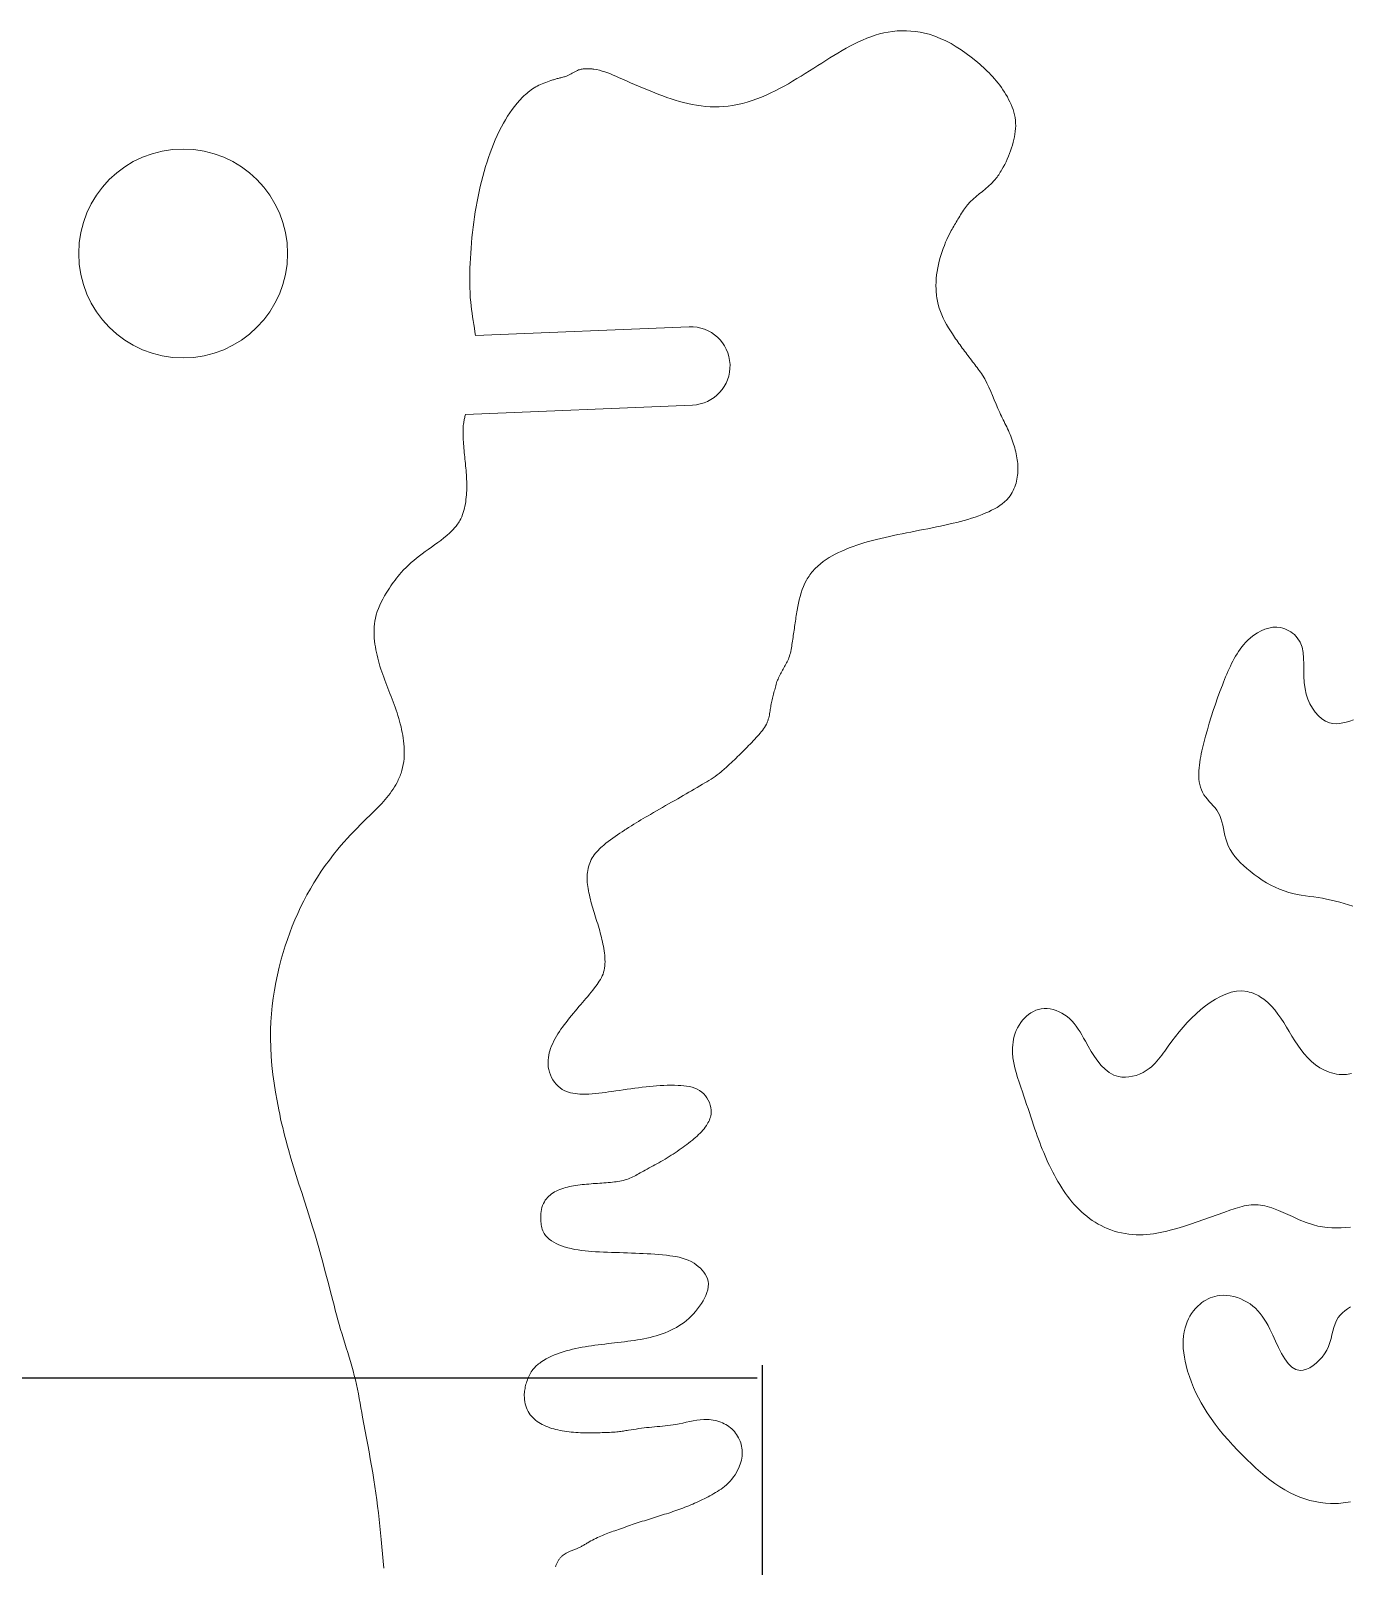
# Model space of a CAD drawing. Header units: millimetres. Extents: x -0.1 to 63, y 0 to 35.
# Drawn here: x 26.5 to 32.81, y 23.04 to 30.39 of the extents above; entities that cross this region are included whole.
import ezdxf

# ---------------------------------------------------------------- set-up
doc = ezdxf.new("R2010")
doc.units = ezdxf.units.MM
doc.header["$MEASUREMENT"] = 0
doc.layers.get('0').update_dxf_attribs({"linetype": 'CONTINUOUS'})
for name, color, linetype, lineweight in [('layout3', 7, 'CONTINUOUS', 0), ('layout4', 7, 'CONTINUOUS', 0), ('screw', 7, 'CONTINUOUS', 0)]:
    doc.layers.add(name, color=color, linetype=linetype, lineweight=lineweight)

msp = doc.modelspace()

# ---------------------------------------------------------------- linework, layer by layer
at = {"color": 3, "linetype": 'CONTINUOUS'}
for p, q in [((30, 24), (30, 0)), ((29.9759, 23.9377), (-0.0241, 23.9377))]:
    msp.add_line(p, q, dxfattribs=at)
at = {"layer": 'layout3', "color": 5, "linetype": 'CONTINUOUS'}
for points in [[(32.8263, 26.1976), (32.8057, 26.2038), (32.785, 26.2099), (32.7643, 26.2158), (32.7435, 26.2213), (32.7226, 26.2264), (32.7016, 26.2309), (32.6814, 26.2346), (32.6611, 26.2378), (32.6408, 26.2408), (32.6204, 26.2436), (32.6001, 26.2466), (32.5799, 26.2498), (32.5598, 26.2534), (32.5399, 26.2577), (32.5203, 26.2628), (32.4981, 26.2698), (32.4763, 26.278), (32.4549, 26.2874), (32.4339, 26.2978), (32.4133, 26.3093), (32.3931, 26.3217), (32.3733, 26.335), (32.3539, 26.3492), (32.3349, 26.364), (32.3192, 26.3772), (32.3039, 26.3908), (32.2892, 26.405), (32.2753, 26.4199), (32.2623, 26.4353), (32.2505, 26.4514), (32.2399, 26.4682), (32.2308, 26.4858), (32.2233, 26.5041), (32.2184, 26.5197), (32.2143, 26.5357), (32.2108, 26.5519), (32.2075, 26.5682), (32.2041, 26.5844), (32.2003, 26.6004), (32.1956, 26.616), (32.1899, 26.631), (32.1827, 26.6453), (32.1755, 26.6566), (32.1673, 26.6674), (32.1584, 26.678), (32.1492, 26.6883), (32.1398, 26.6986), (32.1307, 26.709), (32.122, 26.7196), (32.1141, 26.7306), (32.1072, 26.7422), (32.1018, 26.7538), (32.0975, 26.766), (32.0942, 26.7786), (32.0919, 26.7916), (32.0904, 26.8048), (32.0896, 26.8183), (32.0895, 26.8318), (32.09, 26.8453), (32.091, 26.8587), (32.0924, 26.8726), (32.0942, 26.8863), (32.0963, 26.8999), (32.0987, 26.9133), (32.1014, 26.9267), (32.1043, 26.9399), (32.1073, 26.9531), (32.1106, 26.9662), (32.1139, 26.9794), (32.1221, 27.0104), (32.1307, 27.0413), (32.1397, 27.0722), (32.1491, 27.103), (32.159, 27.1338), (32.1692, 27.1644), (32.1799, 27.195), (32.191, 27.2253), (32.2025, 27.2556), (32.2076, 27.2686), (32.2128, 27.2816), (32.2181, 27.2945), (32.2235, 27.3073), (32.2291, 27.3201), (32.2348, 27.3328), (32.2407, 27.3454), (32.2468, 27.3579), (32.2531, 27.3703), (32.2594, 27.3821), (32.266, 27.3938), (32.2728, 27.4053), (32.2801, 27.4167), (32.2877, 27.4278), (32.2958, 27.4386), (32.3044, 27.4492), (32.3135, 27.4594), (32.3233, 27.4694), (32.338, 27.4825), (32.3537, 27.4948), (32.3705, 27.5057), (32.388, 27.5152), (32.4061, 27.5228), (32.4247, 27.5284), (32.4435, 27.5317), (32.4625, 27.5324), (32.4813, 27.5302), (32.4916, 27.5277), (32.5017, 27.5243), (32.5116, 27.5201), (32.5211, 27.5152), (32.5303, 27.5096), (32.5389, 27.5034), (32.547, 27.4967), (32.5544, 27.4895), (32.561, 27.4819), (32.5749, 27.4602), (32.5839, 27.4365), (32.5891, 27.411), (32.5915, 27.3841), (32.5922, 27.356), (32.5921, 27.327), (32.5925, 27.2972), (32.5942, 27.2671), (32.5983, 27.2368), (32.604, 27.2125), (32.6118, 27.1886), (32.6217, 27.1658), (32.6334, 27.1444), (32.6469, 27.1248), (32.6619, 27.1076), (32.6785, 27.0932), (32.6965, 27.0819), (32.7157, 27.0744), (32.7308, 27.0714), (32.7465, 27.0704), (32.7626, 27.0713), (32.779, 27.0738), (32.7957, 27.0777), (32.8125, 27.0828), (32.8295, 27.0888)], [(32.8158, 24.6607), (32.7936, 24.6583), (32.7713, 24.6569), (32.7489, 24.6564), (32.7265, 24.657), (32.7042, 24.6587), (32.682, 24.6616), (32.6599, 24.6658), (32.638, 24.6712), (32.6041, 24.6824), (32.5706, 24.6959), (32.5375, 24.7108), (32.5046, 24.7259), (32.4718, 24.7401), (32.439, 24.7525), (32.4062, 24.7618), (32.3731, 24.7672), (32.3398, 24.7675), (32.3291, 24.7663), (32.3183, 24.7646), (32.3075, 24.7624), (32.2966, 24.7598), (32.2858, 24.7568), (32.275, 24.7535), (32.2642, 24.75), (32.2534, 24.7463), (32.2427, 24.7426), (32.21, 24.731), (32.1776, 24.7193), (32.1455, 24.7077), (32.1134, 24.6963), (32.0814, 24.6851), (32.0493, 24.6744), (32.017, 24.6642), (31.9846, 24.6546), (31.9518, 24.6457), (31.936, 24.6418), (31.9201, 24.6381), (31.9042, 24.6348), (31.8882, 24.6317), (31.8721, 24.6291), (31.856, 24.627), (31.8398, 24.6253), (31.8235, 24.6242), (31.8072, 24.6237), (31.7895, 24.6239), (31.7718, 24.6249), (31.7541, 24.6267), (31.7365, 24.6292), (31.7191, 24.6326), (31.7018, 24.6367), (31.6847, 24.6415), (31.6678, 24.6472), (31.6513, 24.6536), (31.6363, 24.6603), (31.6217, 24.6675), (31.6073, 24.6754), (31.5933, 24.6838), (31.5796, 24.6928), (31.5662, 24.7023), (31.5532, 24.7123), (31.5406, 24.7228), (31.5284, 24.7337), (31.5163, 24.7452), (31.5046, 24.7571), (31.4934, 24.7694), (31.4825, 24.7821), (31.4719, 24.795), (31.4617, 24.8082), (31.4519, 24.8217), (31.4424, 24.8354), (31.4332, 24.8493), (31.424, 24.8639), (31.4151, 24.8787), (31.4065, 24.8936), (31.3982, 24.9087), (31.3901, 24.9239), (31.3823, 24.9393), (31.3748, 24.9548), (31.3675, 24.9704), (31.3604, 24.9861), (31.3535, 25.0018), (31.3469, 25.0176), (31.3404, 25.0334), (31.3341, 25.0493), (31.328, 25.0653), (31.322, 25.0813), (31.3161, 25.0973), (31.3104, 25.1134), (31.3047, 25.1295), (31.298, 25.1492), (31.2914, 25.1689), (31.2848, 25.1887), (31.2784, 25.2085), (31.2719, 25.2283), (31.2654, 25.2481), (31.2588, 25.268), (31.2521, 25.288), (31.2453, 25.3079), (31.2373, 25.3309), (31.2294, 25.3539), (31.2217, 25.377), (31.2147, 25.4002), (31.2085, 25.4236), (31.2034, 25.447), (31.1997, 25.4706), (31.1976, 25.4943), (31.1975, 25.5181), (31.1985, 25.5324), (31.2002, 25.5466), (31.2028, 25.5607), (31.2063, 25.5747), (31.2106, 25.5885), (31.2158, 25.602), (31.222, 25.6151), (31.2291, 25.6278), (31.2372, 25.64), (31.2455, 25.6506), (31.2546, 25.6607), (31.2645, 25.6701), (31.2749, 25.6786), (31.286, 25.6863), (31.2976, 25.6929), (31.3096, 25.6983), (31.3221, 25.7025), (31.3349, 25.7054), (31.3492, 25.7068), (31.3637, 25.7066), (31.3783, 25.7049), (31.3928, 25.7017), (31.407, 25.6972), (31.4209, 25.6916), (31.4343, 25.6848), (31.447, 25.6772), (31.4589, 25.6687), (31.4714, 25.6582), (31.4828, 25.6469), (31.4934, 25.6349), (31.5032, 25.6221), (31.5124, 25.6088), (31.5212, 25.5949), (31.5297, 25.5805), (31.5381, 25.5657), (31.5466, 25.5506), (31.5602, 25.5262), (31.5745, 25.5018), (31.5896, 25.478), (31.6057, 25.4553), (31.6228, 25.4345), (31.6412, 25.416), (31.661, 25.4005), (31.6824, 25.3886), (31.7056, 25.381), (31.7216, 25.3786), (31.7383, 25.378), (31.7554, 25.3794), (31.7725, 25.3824), (31.7896, 25.3871), (31.8064, 25.3932), (31.8226, 25.4008), (31.838, 25.4096), (31.8525, 25.4195), (31.8624, 25.4275), (31.8717, 25.436), (31.8805, 25.4449), (31.8889, 25.4542), (31.8969, 25.4638), (31.9045, 25.4736), (31.912, 25.4835), (31.9193, 25.4936), (31.9266, 25.5036), (31.9436, 25.5271), (31.9607, 25.5504), (31.9782, 25.5733), (31.9962, 25.5958), (32.0149, 25.618), (32.0344, 25.6397), (32.0549, 25.6609), (32.0765, 25.6817), (32.0996, 25.7019), (32.1217, 25.7196), (32.1448, 25.7364), (32.1689, 25.7517), (32.1937, 25.7652), (32.219, 25.7763), (32.2447, 25.7847), (32.2705, 25.7897), (32.2964, 25.7911), (32.322, 25.7882), (32.3314, 25.786), (32.3406, 25.7832), (32.3497, 25.7799), (32.3587, 25.7761), (32.3676, 25.7719), (32.3763, 25.7672), (32.3848, 25.7621), (32.393, 25.7567), (32.401, 25.751), (32.42, 25.7354), (32.4375, 25.7183), (32.4535, 25.7), (32.4685, 25.6806), (32.4827, 25.6604), (32.4962, 25.6395), (32.5093, 25.6181), (32.5224, 25.5964), (32.5356, 25.5747), (32.5493, 25.5528), (32.5637, 25.5312), (32.5787, 25.5103), (32.5945, 25.4902), (32.6114, 25.4712), (32.6293, 25.4537), (32.6485, 25.4377), (32.6691, 25.4236), (32.6912, 25.4116), (32.7024, 25.4067), (32.7138, 25.4024), (32.7255, 25.3987), (32.7374, 25.3957), (32.7493, 25.3933), (32.7613, 25.3917), (32.7733, 25.3909), (32.7851, 25.3908), (32.7968, 25.3916), (32.8211, 25.3963)], [(32.8165, 23.3457), (32.8048, 23.3435), (32.7931, 23.3415), (32.7813, 23.3399), (32.7695, 23.3386), (32.7577, 23.3377), (32.7458, 23.3371), (32.7208, 23.3371), (32.6958, 23.3387), (32.6709, 23.3419), (32.6462, 23.3465), (32.6216, 23.3525), (32.5975, 23.3598), (32.5737, 23.3683), (32.5504, 23.378), (32.5276, 23.3887), (32.5021, 23.4025), (32.4773, 23.4175), (32.4533, 23.4336), (32.4299, 23.4507), (32.4072, 23.4687), (32.385, 23.4874), (32.3633, 23.5067), (32.3419, 23.5266), (32.3209, 23.5468), (32.2975, 23.57), (32.2744, 23.5935), (32.2518, 23.6175), (32.2298, 23.6419), (32.2083, 23.6668), (32.1876, 23.6921), (32.1675, 23.718), (32.1484, 23.7445), (32.13, 23.7717), (32.1154, 23.795), (32.1015, 23.8188), (32.0883, 23.8431), (32.076, 23.8678), (32.0646, 23.893), (32.0541, 23.9186), (32.0446, 23.9447), (32.0362, 23.9713), (32.0289, 23.9983), (32.0243, 24.0183), (32.0205, 24.0384), (32.0175, 24.0587), (32.0154, 24.079), (32.0145, 24.0993), (32.0148, 24.1195), (32.0164, 24.1396), (32.0195, 24.1595), (32.0241, 24.1792), (32.0286, 24.1934), (32.034, 24.2075), (32.0403, 24.2212), (32.0474, 24.2344), (32.0554, 24.2472), (32.0642, 24.2594), (32.0738, 24.271), (32.0842, 24.2818), (32.0954, 24.2918), (32.1046, 24.2989), (32.1141, 24.3054), (32.124, 24.3114), (32.1343, 24.3167), (32.1448, 24.3213), (32.1556, 24.3253), (32.1667, 24.3286), (32.1779, 24.3311), (32.1893, 24.3329), (32.2063, 24.334), (32.2234, 24.3335), (32.2405, 24.3314), (32.2574, 24.3279), (32.2741, 24.3231), (32.2903, 24.3171), (32.3059, 24.3099), (32.3208, 24.3017), (32.3349, 24.2927), (32.3482, 24.2827), (32.3605, 24.2719), (32.3721, 24.2602), (32.3829, 24.2477), (32.3931, 24.2344), (32.4028, 24.2202), (32.412, 24.2052), (32.421, 24.1892), (32.4297, 24.1725), (32.4434, 24.1439), (32.4571, 24.1142), (32.471, 24.0847), (32.4855, 24.0563), (32.5007, 24.0304), (32.517, 24.0081), (32.5347, 23.9906), (32.5539, 23.979), (32.5751, 23.9746), (32.59, 23.9759), (32.6054, 23.9804), (32.6211, 23.9877), (32.6367, 23.9975), (32.6519, 24.0094), (32.6664, 24.0231), (32.6797, 24.0383), (32.6916, 24.0545), (32.7018, 24.0715), (32.7103, 24.0897), (32.717, 24.1081), (32.7225, 24.1266), (32.7272, 24.1449), (32.7317, 24.1629), (32.7364, 24.1804), (32.7419, 24.1972), (32.7487, 24.2131), (32.7572, 24.2279), (32.7663, 24.2396), (32.7768, 24.2505), (32.7887, 24.2605), (32.8016, 24.2699), (32.8153, 24.2785)]]:
    msp.add_lwpolyline(points, dxfattribs=at)
at = {"layer": 'layout4', "color": 3, "linetype": 'CONTINUOUS'}
for p, q in [((29.6502, 28.9704), (28.6271, 28.9288)), ((29.6654, 28.5954), (28.5788, 28.5513))]:
    msp.add_line(p, q, dxfattribs=at)
for points in [[(28.6271, 28.9288), (28.6242, 28.9466), (28.6213, 28.9644), (28.6185, 28.9821), (28.6156, 28.9998), (28.6129, 29.0174), (28.6103, 29.0351), (28.6079, 29.0527), (28.6057, 29.0704), (28.6038, 29.0881), (28.6019, 29.1112), (28.6005, 29.1343), (28.5996, 29.1576), (28.5991, 29.1809), (28.599, 29.2042), (28.5993, 29.2275), (28.6, 29.2509), (28.6009, 29.2742), (28.6021, 29.2975), (28.6037, 29.3225), (28.6054, 29.3475), (28.6075, 29.3724), (28.6098, 29.3972), (28.6124, 29.4221), (28.6154, 29.4469), (28.6186, 29.4716), (28.6221, 29.4963), (28.6259, 29.521), (28.63, 29.5454), (28.6345, 29.5697), (28.6393, 29.594), (28.6444, 29.6181), (28.6499, 29.6423), (28.6557, 29.6663), (28.6619, 29.6903), (28.6685, 29.7141), (28.6754, 29.7379), (28.6821, 29.7596), (28.6892, 29.7812), (28.6966, 29.8027), (28.7045, 29.824), (28.7128, 29.8451), (28.7215, 29.8661), (28.7308, 29.8868), (28.7405, 29.9073), (28.7509, 29.9275), (28.7602, 29.9446), (28.77, 29.9614), (28.7802, 29.978), (28.7909, 29.9942), (28.8021, 30.0101), (28.8139, 30.0255), (28.8262, 30.0406), (28.8391, 30.0552), (28.8525, 30.0692), (28.8589, 30.0755), (28.8654, 30.0816), (28.872, 30.0876), (28.8788, 30.0934), (28.8857, 30.0989), (28.8928, 30.1043), (28.9, 30.1094), (28.9074, 30.1142), (28.915, 30.1188), (28.9227, 30.123), (28.9305, 30.1269), (28.9385, 30.1306), (28.9466, 30.134), (28.9547, 30.1373), (28.963, 30.1404), (28.9713, 30.1434), (28.9796, 30.1462), (28.988, 30.149), (28.9923, 30.1504), (28.9966, 30.1518), (29.0009, 30.1531), (29.0052, 30.1545), (29.0095, 30.1558), (29.0138, 30.1571), (29.0181, 30.1583), (29.0224, 30.1595), (29.0268, 30.1607), (29.0312, 30.1618), (29.0357, 30.1629), (29.0401, 30.164), (29.0446, 30.1652), (29.049, 30.1663), (29.0534, 30.1676), (29.0577, 30.169), (29.062, 30.1705), (29.0663, 30.1721), (29.0724, 30.1749), (29.0785, 30.178), (29.0845, 30.1813), (29.0904, 30.1847), (29.0963, 30.1881), (29.1023, 30.1915), (29.1083, 30.1946), (29.1144, 30.1974), (29.1207, 30.1999), (29.1249, 30.2012), (29.1291, 30.2023), (29.1334, 30.2033), (29.1378, 30.2041), (29.1422, 30.2047), (29.1466, 30.2052), (29.151, 30.2055), (29.1555, 30.2058), (29.1599, 30.2059), (29.1636, 30.2059), (29.1673, 30.2059), (29.171, 30.2058), (29.1746, 30.2056), (29.1783, 30.2054), (29.1819, 30.2051), (29.1856, 30.2047), (29.1892, 30.2043), (29.1928, 30.2038), (29.2065, 30.2015), (29.22, 30.1985), (29.2334, 30.1948), (29.2466, 30.1905), (29.2598, 30.1858), (29.2729, 30.1807), (29.2859, 30.1754), (29.2988, 30.1699), (29.3117, 30.1642), (29.331, 30.1558), (29.3503, 30.1474), (29.3695, 30.139), (29.3887, 30.1307), (29.4078, 30.1225), (29.4271, 30.1144), (29.4463, 30.1063), (29.4656, 30.0984), (29.485, 30.0906), (29.5043, 30.0831), (29.5238, 30.0757), (29.5433, 30.0686), (29.563, 30.0618), (29.5828, 30.0554), (29.6028, 30.0494), (29.6229, 30.0439), (29.6431, 30.039), (29.6635, 30.0346), (29.6849, 30.0309), (29.7065, 30.0278), (29.7281, 30.0256), (29.7498, 30.0241), (29.7716, 30.0235), (29.7933, 30.0237), (29.8149, 30.0248), (29.8365, 30.0267), (29.8579, 30.0296), (29.8815, 30.034), (29.9049, 30.0394), (29.928, 30.0458), (29.9509, 30.0531), (29.9736, 30.0613), (29.996, 30.0701), (30.0182, 30.0797), (30.0401, 30.0898), (30.0618, 30.1005), (30.083, 30.1114), (30.1039, 30.1226), (30.1246, 30.1342), (30.1451, 30.1461), (30.1655, 30.1582), (30.1857, 30.1705), (30.2058, 30.1829), (30.2259, 30.1955), (30.2459, 30.2082), (30.2651, 30.2205), (30.2844, 30.2328), (30.3037, 30.245), (30.323, 30.2571), (30.3425, 30.2691), (30.3621, 30.2809), (30.3819, 30.2924), (30.4018, 30.3037), (30.422, 30.3147), (30.4411, 30.3245), (30.4604, 30.334), (30.4799, 30.3429), (30.4997, 30.3513), (30.5197, 30.359), (30.5399, 30.366), (30.5604, 30.3721), (30.5811, 30.3773), (30.6021, 30.3815), (30.6238, 30.3847), (30.6456, 30.3868), (30.6676, 30.3877), (30.6896, 30.3876), (30.7116, 30.3863), (30.7336, 30.384), (30.7553, 30.3805), (30.7768, 30.3761), (30.7981, 30.3705), (30.8253, 30.3617), (30.852, 30.3511), (30.878, 30.3391), (30.9034, 30.3257), (30.9282, 30.3111), (30.9525, 30.2954), (30.9761, 30.2788), (30.9992, 30.2614), (31.0217, 30.2434), (31.0312, 30.2355), (31.0406, 30.2275), (31.0499, 30.2193), (31.0591, 30.2111), (31.0681, 30.2027), (31.077, 30.1942), (31.0857, 30.1855), (31.0942, 30.1767), (31.1026, 30.1678), (31.1115, 30.1579), (31.1201, 30.1478), (31.1284, 30.1374), (31.1366, 30.1269), (31.1444, 30.1162), (31.152, 30.1052), (31.1593, 30.094), (31.1663, 30.0826), (31.173, 30.071), (31.1793, 30.0592), (31.1853, 30.0472), (31.1908, 30.0349), (31.1958, 30.0225), (31.2003, 30.01), (31.2042, 29.9973), (31.2074, 29.9844), (31.2099, 29.9715), (31.2117, 29.9584), (31.2127, 29.9453), (31.2129, 29.9321), (31.2124, 29.9189), (31.2112, 29.9057), (31.2095, 29.8926), (31.2072, 29.8794), (31.2044, 29.8663), (31.2012, 29.8534), (31.1976, 29.8405), (31.1934, 29.8268), (31.1887, 29.8132), (31.1837, 29.7998), (31.1784, 29.7866), (31.1727, 29.7735), (31.1666, 29.7606), (31.1603, 29.7478), (31.1536, 29.7351), (31.1466, 29.7227), (31.143, 29.7165), (31.1394, 29.7105), (31.1356, 29.7044), (31.1318, 29.6985), (31.1278, 29.6926), (31.1237, 29.6869), (31.1194, 29.6812), (31.1151, 29.6757), (31.1105, 29.6703), (31.0974, 29.6564), (31.0834, 29.6433), (31.0687, 29.6308), (31.0536, 29.6187), (31.0384, 29.6067), (31.0233, 29.5945), (31.0088, 29.5819), (30.9949, 29.5687), (30.9821, 29.5546), (30.9769, 29.5482), (30.972, 29.5416), (30.9672, 29.5348), (30.9626, 29.5279), (30.9581, 29.5209), (30.9537, 29.5138), (30.9493, 29.5067), (30.945, 29.4995), (30.9407, 29.4923), (30.9366, 29.4855), (30.9325, 29.4786), (30.9284, 29.4718), (30.9243, 29.465), (30.9202, 29.4582), (30.9162, 29.4513), (30.9122, 29.4445), (30.9083, 29.4376), (30.9044, 29.4306), (30.8971, 29.4169), (30.8902, 29.403), (30.8836, 29.389), (30.8773, 29.3747), (30.8714, 29.3603), (30.8658, 29.3458), (30.8606, 29.3311), (30.8558, 29.3163), (30.8513, 29.3013), (30.847, 29.285), (30.8431, 29.2685), (30.8397, 29.2519), (30.8368, 29.2352), (30.8345, 29.2184), (30.8328, 29.2016), (30.8318, 29.1847), (30.8314, 29.1679), (30.8317, 29.151), (30.8321, 29.1426), (30.8326, 29.1343), (30.8334, 29.126), (30.8343, 29.1178), (30.8355, 29.1095), (30.8368, 29.1013), (30.8384, 29.0931), (30.8401, 29.085), (30.8421, 29.077), (30.8469, 29.0603), (30.8526, 29.0439), (30.859, 29.0278), (30.8662, 29.0119), (30.874, 28.9963), (30.8824, 28.9809), (30.8912, 28.9658), (30.9004, 28.9509), (30.9099, 28.9362), (30.915, 28.9285), (30.9201, 28.9209), (30.9253, 28.9134), (30.9305, 28.9059), (30.9358, 28.8984), (30.9411, 28.891), (30.9464, 28.8836), (30.9518, 28.8762), (30.9572, 28.8688), (30.9626, 28.8615), (30.968, 28.8542), (30.9735, 28.8469), (30.979, 28.8396), (30.9845, 28.8323), (30.99, 28.825), (30.9955, 28.8178), (31.0011, 28.8105), (31.0067, 28.8033), (31.0121, 28.7963), (31.0175, 28.7893), (31.0229, 28.7823), (31.0283, 28.7753), (31.0335, 28.7682), (31.0387, 28.7611), (31.0438, 28.7539), (31.0487, 28.7466), (31.0535, 28.7392), (31.0647, 28.7205), (31.0749, 28.7011), (31.0844, 28.6814), (31.0934, 28.6613), (31.1019, 28.641), (31.1103, 28.6205), (31.1188, 28.6001), (31.1274, 28.5798), (31.1364, 28.5597), (31.1405, 28.551), (31.1447, 28.5424), (31.1489, 28.5338), (31.1532, 28.5253), (31.1575, 28.5167), (31.1617, 28.5082), (31.1659, 28.4996), (31.1701, 28.491), (31.1742, 28.4824), (31.1782, 28.4734), (31.1821, 28.4644), (31.1859, 28.4554), (31.1896, 28.4463), (31.1931, 28.4371), (31.1965, 28.4278), (31.1997, 28.4186), (31.2028, 28.4092), (31.2058, 28.3998), (31.2085, 28.3906), (31.211, 28.3813), (31.2134, 28.372), (31.2156, 28.3626), (31.2175, 28.3532), (31.2192, 28.3438), (31.2207, 28.3343), (31.2219, 28.3248), (31.2228, 28.3153), (31.2234, 28.306), (31.2238, 28.2967), (31.2238, 28.2874), (31.2235, 28.2781), (31.2229, 28.2688), (31.2219, 28.2596), (31.2207, 28.2504), (31.219, 28.2412), (31.217, 28.232), (31.2146, 28.2226), (31.2117, 28.2132), (31.2084, 28.204), (31.2047, 28.1949), (31.2006, 28.1861), (31.1961, 28.1774), (31.1912, 28.1691), (31.1858, 28.1611), (31.18, 28.1534), (31.1704, 28.1424), (31.1599, 28.1322), (31.1486, 28.1229), (31.1366, 28.1142), (31.124, 28.1061), (31.111, 28.0987), (31.0976, 28.0918), (31.084, 28.0853), (31.0702, 28.0793), (31.053, 28.0722), (31.0358, 28.0657), (31.0185, 28.0596), (31.0012, 28.0539), (30.9837, 28.0485), (30.9663, 28.0435), (30.9487, 28.0388), (30.9312, 28.0343), (30.9135, 28.03), (30.8935, 28.0253), (30.8734, 28.0208), (30.8533, 28.0164), (30.8331, 28.0122), (30.8128, 28.0081), (30.7926, 28.004), (30.7723, 28), (30.752, 27.9961), (30.7317, 27.9921), (30.7111, 27.988), (30.6904, 27.984), (30.6698, 27.9798), (30.6492, 27.9756), (30.6286, 27.9712), (30.6081, 27.9667), (30.5876, 27.9621), (30.5671, 27.9573), (30.5467, 27.9523), (30.5278, 27.9474), (30.509, 27.9423), (30.4903, 27.937), (30.4716, 27.9313), (30.4531, 27.9253), (30.4346, 27.9189), (30.4163, 27.9121), (30.3981, 27.9048), (30.3801, 27.897), (30.3646, 27.8899), (30.3493, 27.8823), (30.3343, 27.8742), (30.3196, 27.8656), (30.3052, 27.8564), (30.2914, 27.8467), (30.278, 27.8363), (30.2652, 27.8252), (30.2531, 27.8134), (30.2478, 27.8078), (30.2426, 27.802), (30.2376, 27.796), (30.2328, 27.79), (30.2281, 27.7837), (30.2237, 27.7774), (30.2194, 27.7709), (30.2153, 27.7644), (30.2114, 27.7577), (30.2037, 27.7429), (30.1968, 27.7277), (30.1908, 27.7121), (30.1855, 27.6962), (30.1808, 27.68), (30.1766, 27.6637), (30.1729, 27.6472), (30.1697, 27.6307), (30.1667, 27.6141), (30.1652, 27.6053), (30.1638, 27.5965), (30.1624, 27.5877), (30.1611, 27.5789), (30.1598, 27.5701), (30.1585, 27.5613), (30.1572, 27.5526), (30.1559, 27.5438), (30.1547, 27.535), (30.1534, 27.5264), (30.1522, 27.5178), (30.1509, 27.5092), (30.1496, 27.5005), (30.1483, 27.4919), (30.147, 27.4833), (30.1457, 27.4746), (30.1444, 27.466), (30.1431, 27.4573), (30.1419, 27.4492), (30.1406, 27.441), (30.1392, 27.4329), (30.1377, 27.4248), (30.1361, 27.4168), (30.1342, 27.4088), (30.1321, 27.4009), (30.1298, 27.3932), (30.1271, 27.3855), (30.1247, 27.3793), (30.122, 27.3732), (30.1192, 27.3672), (30.1162, 27.3612), (30.1131, 27.3553), (30.1098, 27.3494), (30.1065, 27.3435), (30.1032, 27.3377), (30.0998, 27.3318), (30.0965, 27.326), (30.0932, 27.3201), (30.0899, 27.3143), (30.0867, 27.3084), (30.0836, 27.3024), (30.0806, 27.2965), (30.0778, 27.2904), (30.0751, 27.2843), (30.0726, 27.2782), (30.0702, 27.2718), (30.0681, 27.2654), (30.0661, 27.2589), (30.0642, 27.2524), (30.0624, 27.2458), (30.0607, 27.2392), (30.0591, 27.2325), (30.0574, 27.2259), (30.0558, 27.2193), (30.0541, 27.2125), (30.0524, 27.2057), (30.0507, 27.1989), (30.049, 27.1921), (30.0473, 27.1853), (30.0458, 27.1785), (30.0442, 27.1717), (30.0428, 27.1648), (30.0415, 27.158), (30.0403, 27.1513), (30.0393, 27.1447), (30.0382, 27.138), (30.0372, 27.1314), (30.0361, 27.1248), (30.035, 27.1181), (30.0337, 27.1115), (30.0323, 27.105), (30.0306, 27.0984), (30.0297, 27.095), (30.0286, 27.0915), (30.0275, 27.0881), (30.0264, 27.0847), (30.0251, 27.0814), (30.0238, 27.078), (30.0224, 27.0747), (30.0209, 27.0715), (30.0194, 27.0682), (30.0152, 27.0604), (30.0106, 27.0528), (30.0057, 27.0454), (30.0004, 27.0383), (29.9948, 27.0312), (29.989, 27.0244), (29.9831, 27.0176), (29.977, 27.011), (29.9709, 27.0043), (29.9636, 26.9965), (29.9563, 26.9887), (29.949, 26.9809), (29.9416, 26.9732), (29.9343, 26.9655), (29.9269, 26.9579), (29.9194, 26.9503), (29.912, 26.9427), (29.9045, 26.9352), (29.8969, 26.9277), (29.8893, 26.9203), (29.8817, 26.9129), (29.874, 26.9055), (29.8663, 26.8981), (29.8586, 26.8907), (29.8509, 26.8834), (29.8431, 26.8761), (29.8353, 26.8687), (29.8318, 26.8654), (29.8282, 26.862), (29.8246, 26.8587), (29.821, 26.8554), (29.8173, 26.8521), (29.8137, 26.8488), (29.81, 26.8456), (29.8063, 26.8424), (29.8025, 26.8392), (29.7933, 26.8319), (29.7839, 26.8249), (29.7742, 26.8181), (29.7644, 26.8115), (29.7545, 26.8051), (29.7444, 26.7989), (29.7343, 26.7928), (29.7241, 26.7867), (29.7139, 26.7807), (29.7007, 26.7729), (29.6875, 26.7652), (29.6743, 26.7574), (29.6611, 26.7497), (29.6478, 26.742), (29.6346, 26.7343), (29.6214, 26.7267), (29.6082, 26.719), (29.5949, 26.7114), (29.5804, 26.7031), (29.5659, 26.6948), (29.5513, 26.6865), (29.5368, 26.6782), (29.5222, 26.6698), (29.5077, 26.6615), (29.4931, 26.6532), (29.4786, 26.6448), (29.4641, 26.6364), (29.4527, 26.6297), (29.4413, 26.623), (29.43, 26.6163), (29.4187, 26.6095), (29.4074, 26.6027), (29.3961, 26.5959), (29.3849, 26.589), (29.3736, 26.582), (29.3625, 26.5751)], [(29.3625, 26.5751), (29.3599, 26.5735), (29.3574, 26.5719), (29.3549, 26.5703), (29.3524, 26.5687), (29.3499, 26.5671), (29.3474, 26.5655), (29.3449, 26.5639), (29.3423, 26.5623), (29.3398, 26.5607), (29.3285, 26.5533), (29.3171, 26.5459), (29.3059, 26.5383), (29.2947, 26.5307), (29.2837, 26.5228), (29.2727, 26.5148), (29.2619, 26.5066), (29.2512, 26.4981), (29.2407, 26.4894), (29.2336, 26.4833), (29.2266, 26.4771), (29.2199, 26.4706), (29.2133, 26.464), (29.2069, 26.4572), (29.2009, 26.4502), (29.1952, 26.4429), (29.1899, 26.4354), (29.185, 26.4276), (29.1807, 26.4196), (29.1768, 26.4115), (29.1734, 26.403), (29.1704, 26.3944), (29.1678, 26.3857), (29.1656, 26.3768), (29.1639, 26.3678), (29.1626, 26.3588), (29.1616, 26.3497), (29.1611, 26.3398), (29.161, 26.3299), (29.1613, 26.3201), (29.162, 26.3102), (29.1629, 26.3004), (29.1642, 26.2905), (29.1658, 26.2808), (29.1675, 26.271), (29.1695, 26.2613), (29.1718, 26.2506), (29.1743, 26.24), (29.1769, 26.2294), (29.1797, 26.2188), (29.1826, 26.2082), (29.1856, 26.1977), (29.1886, 26.1872), (29.1917, 26.1768), (29.1949, 26.1663), (29.1983, 26.1555), (29.2016, 26.1446), (29.205, 26.1338), (29.2084, 26.123), (29.2117, 26.1121), (29.215, 26.1013), (29.2182, 26.0904), (29.2213, 26.0796), (29.2243, 26.0687), (29.2271, 26.0582), (29.2298, 26.0476), (29.2323, 26.037), (29.2347, 26.0264), (29.237, 26.0157), (29.239, 26.005), (29.2409, 25.9942), (29.2426, 25.9833), (29.244, 25.9724), (29.2452, 25.9621), (29.2461, 25.9518), (29.2467, 25.9415), (29.2469, 25.9312), (29.2467, 25.921), (29.2461, 25.9109), (29.2448, 25.9008), (29.243, 25.891), (29.2404, 25.8813), (29.2374, 25.8722), (29.2337, 25.8634), (29.2294, 25.8547), (29.2247, 25.8461), (29.2196, 25.8378), (29.2142, 25.8295), (29.2085, 25.8214), (29.2026, 25.8135), (29.1966, 25.8056), (29.1886, 25.7953), (29.1805, 25.7851), (29.1722, 25.7751), (29.164, 25.7652), (29.1557, 25.7553), (29.1474, 25.7455), (29.139, 25.7358), (29.1306, 25.726), (29.1223, 25.7162), (29.1132, 25.7056), (29.1042, 25.695), (29.0953, 25.6843), (29.0864, 25.6735), (29.0776, 25.6626), (29.0689, 25.6517), (29.0603, 25.6406), (29.0518, 25.6294), (29.0435, 25.6181), (29.0359, 25.6075), (29.0285, 25.5967), (29.0214, 25.5858), (29.0145, 25.5747), (29.008, 25.5634), (29.0019, 25.5519), (28.9963, 25.5402), (28.9911, 25.5282), (28.9865, 25.516), (28.983, 25.5051), (28.98, 25.4941), (28.9776, 25.483), (28.9758, 25.4717), (28.9746, 25.4603), (28.9741, 25.4489), (28.9744, 25.4375), (28.9755, 25.4261), (28.9775, 25.4148), (28.9808, 25.402), (28.9852, 25.3894), (28.9907, 25.3772), (28.9971, 25.3656), (29.0046, 25.3545), (29.0129, 25.3442), (29.022, 25.3348), (29.0319, 25.3265), (29.0425, 25.3192), (29.0519, 25.3141), (29.0617, 25.3099), (29.0718, 25.3064), (29.0822, 25.3035), (29.0929, 25.3013), (29.1037, 25.2997), (29.1146, 25.2985), (29.1256, 25.2977), (29.1365, 25.2973), (29.1528, 25.2971), (29.1689, 25.2975), (29.185, 25.2984), (29.2009, 25.2997), (29.2168, 25.3013), (29.2326, 25.3032), (29.2484, 25.3053), (29.2642, 25.3075), (29.28, 25.3099), (29.2981, 25.3125), (29.3163, 25.3152), (29.3344, 25.3178), (29.3526, 25.3204), (29.3708, 25.3229), (29.3889, 25.3254), (29.4071, 25.3278), (29.4252, 25.33), (29.4433, 25.3321), (29.4601, 25.3339), (29.477, 25.3356), (29.4938, 25.337), (29.5107, 25.3382), (29.5277, 25.3391), (29.5447, 25.3397), (29.5619, 25.34), (29.5792, 25.3398), (29.5967, 25.3392), (29.6103, 25.3384), (29.6239, 25.3371), (29.6374, 25.3354), (29.6507, 25.3329), (29.6637, 25.3297), (29.6763, 25.3255), (29.6883, 25.3203), (29.6998, 25.3139), (29.7105, 25.3062), (29.7195, 25.298), (29.7277, 25.2888), (29.735, 25.2787), (29.7414, 25.2679), (29.7466, 25.2565), (29.7507, 25.2447), (29.7536, 25.2327), (29.755, 25.2205), (29.755, 25.2084), (29.7543, 25.2011), (29.753, 25.1939), (29.7512, 25.1868), (29.749, 25.1798), (29.7463, 25.173), (29.7433, 25.1662), (29.7399, 25.1597), (29.7362, 25.1533), (29.7323, 25.147), (29.7268, 25.1391), (29.721, 25.1314), (29.7149, 25.124), (29.7085, 25.1169), (29.7018, 25.11), (29.695, 25.1033), (29.6879, 25.0967), (29.6808, 25.0903), (29.6735, 25.0841), (29.6649, 25.0769), (29.6562, 25.0698), (29.6473, 25.0628), (29.6384, 25.056), (29.6294, 25.0492), (29.6204, 25.0426), (29.6112, 25.0361), (29.602, 25.0297), (29.5927, 25.0233), (29.5831, 25.0169), (29.5734, 25.0105), (29.5637, 25.0043), (29.5539, 24.9981), (29.544, 24.992), (29.5341, 24.986), (29.5241, 24.9801), (29.5141, 24.9743), (29.504, 24.9686), (29.4949, 24.9635), (29.4858, 24.9585), (29.4766, 24.9535), (29.4674, 24.9485), (29.4582, 24.9436), (29.449, 24.9386), (29.4398, 24.9336), (29.4307, 24.9286), (29.4215, 24.9234), (29.4147, 24.9196), (29.4079, 24.9157), (29.4011, 24.9119), (29.3943, 24.9081), (29.3874, 24.9045), (29.3805, 24.901), (29.3735, 24.8977), (29.3664, 24.8946), (29.3592, 24.8917), (29.3511, 24.8889), (29.3428, 24.8865), (29.3345, 24.8843), (29.326, 24.8824), (29.3175, 24.8808), (29.3089, 24.8793), (29.3003, 24.8781), (29.2917, 24.877), (29.283, 24.876), (29.2727, 24.8749), (29.2624, 24.8739), (29.2522, 24.8731), (29.2419, 24.8723), (29.2316, 24.8715), (29.2214, 24.8708), (29.2111, 24.87), (29.2009, 24.8693), (29.1906, 24.8686), (29.1801, 24.8678), (29.1695, 24.8669), (29.159, 24.866), (29.1485, 24.865), (29.1379, 24.8638), (29.1274, 24.8626), (29.1169, 24.8613), (29.1064, 24.8598), (29.096, 24.8581), (29.0865, 24.8564), (29.077, 24.8546), (29.0676, 24.8525), (29.0583, 24.8502), (29.049, 24.8475), (29.0399, 24.8445), (29.0308, 24.8412), (29.0219, 24.8374), (29.0132, 24.8331), (29.0057, 24.8289), (28.9983, 24.8243), (28.9912, 24.8194), (28.9843, 24.8141), (28.9778, 24.8084), (28.9718, 24.8023), (28.9661, 24.7959), (28.961, 24.7892), (28.9564, 24.7821), (28.9518, 24.7735), (28.9479, 24.7644), (28.9448, 24.7549), (28.9424, 24.7452), (28.9407, 24.7353), (28.9395, 24.7251), (28.9389, 24.7149), (28.9388, 24.7045), (28.9392, 24.6942), (28.9397, 24.6866), (28.9405, 24.6791), (28.9416, 24.6716), (28.9429, 24.6643), (28.9446, 24.6571), (28.9467, 24.6501), (28.9492, 24.6433), (28.9521, 24.6368), (28.9554, 24.6305), (28.9624, 24.6202), (28.9708, 24.6109), (28.9802, 24.6024), (28.9906, 24.5948), (29.0019, 24.5879), (29.0137, 24.5817), (29.0261, 24.5761), (29.0387, 24.5711), (29.0514, 24.5667), (29.0682, 24.5617), (29.0848, 24.5575), (29.1014, 24.5539), (29.118, 24.551), (29.1345, 24.5486), (29.1511, 24.5467), (29.1676, 24.5451), (29.1842, 24.5439), (29.2009, 24.5428), (29.22, 24.5418), (29.2391, 24.5409), (29.2583, 24.5401), (29.2776, 24.5394), (29.2969, 24.5388), (29.3162, 24.5383), (29.3355, 24.5377), (29.3548, 24.5371), (29.374, 24.5365), (29.3927, 24.5358), (29.4113, 24.535), (29.4298, 24.5342), (29.4484, 24.5332), (29.467, 24.532), (29.4855, 24.5307), (29.5041, 24.5292), (29.5227, 24.5275), (29.5413, 24.5255), (29.5565, 24.5237), (29.5716, 24.5216), (29.5867, 24.5191), (29.6017, 24.516), (29.6164, 24.5122), (29.631, 24.5076), (29.6453, 24.5021), (29.6593, 24.4955), (29.6729, 24.4877), (29.6835, 24.4806), (29.6936, 24.4727), (29.7032, 24.4641), (29.712, 24.4548), (29.72, 24.445), (29.727, 24.4347), (29.7327, 24.424), (29.7372, 24.4129), (29.7401, 24.4016), (29.7415, 24.3883), (29.741, 24.3747), (29.7387, 24.3611), (29.7348, 24.3475), (29.7296, 24.3339), (29.7233, 24.3205), (29.716, 24.3073), (29.7081, 24.2945), (29.6996, 24.2821), (29.6901, 24.2693), (29.6803, 24.257), (29.6701, 24.2453), (29.6595, 24.2342), (29.6486, 24.2237), (29.6373, 24.2138), (29.6256, 24.2045), (29.6135, 24.1957), (29.601, 24.1874), (29.5884, 24.18), (29.5754, 24.173), (29.5622, 24.1665), (29.5486, 24.1605), (29.5348, 24.155), (29.5208, 24.1498), (29.5066, 24.1451), (29.4923, 24.1407), (29.4779, 24.1367), (29.4628, 24.1329), (29.4476, 24.1294), (29.4324, 24.1262), (29.4171, 24.1233), (29.4018, 24.1207), (29.3865, 24.1182), (29.3712, 24.116), (29.3558, 24.1139), (29.3404, 24.1119), (29.3246, 24.11), (29.3088, 24.1082), (29.293, 24.1064), (29.2772, 24.1046), (29.2614, 24.1028), (29.2456, 24.101), (29.2298, 24.0991), (29.214, 24.0972), (29.1982, 24.0951), (29.1829, 24.0929), (29.1676, 24.0906), (29.1523, 24.0881), (29.137, 24.0854), (29.1218, 24.0825), (29.1066, 24.0793), (29.0915, 24.0759), (29.0764, 24.0721), (29.0613, 24.0681), (29.047, 24.0639), (29.0327, 24.0594), (29.0186, 24.0544), (29.0046, 24.049), (28.9909, 24.0431), (28.9775, 24.0367), (28.9644, 24.0296), (28.9516, 24.0219), (28.9393, 24.0136), (28.9341, 24.0097), (28.9291, 24.0058), (28.9241, 24.0016), (28.9193, 23.9974), (28.9147, 23.993), (28.9102, 23.9884), (28.9059, 23.9837), (28.9018, 23.9788), (28.898, 23.9737), (28.8939, 23.9678), (28.8901, 23.9617), (28.8866, 23.9554), (28.8833, 23.9489), (28.8803, 23.9423), (28.8775, 23.9356), (28.875, 23.9289), (28.8726, 23.922), (28.8704, 23.9151), (28.8685, 23.9085), (28.8668, 23.9019), (28.8652, 23.8952), (28.8639, 23.8885), (28.8627, 23.8818), (28.8618, 23.8751), (28.8611, 23.8683), (28.8606, 23.8615), (28.8604, 23.8546), (28.8607, 23.8447), (28.8615, 23.8348), (28.8629, 23.8249), (28.8648, 23.8152), (28.8674, 23.8055), (28.8706, 23.7961), (28.8744, 23.787), (28.8789, 23.7782), (28.8839, 23.7697), (28.8892, 23.7623), (28.8949, 23.7553), (28.9012, 23.7486), (28.9078, 23.7423), (28.9148, 23.7364), (28.9221, 23.7308), (28.9297, 23.7256), (28.9375, 23.7207), (28.9455, 23.7163), (28.9546, 23.7117), (28.9638, 23.7075), (28.9732, 23.7037), (28.9827, 23.7002), (28.9923, 23.6971), (29.0021, 23.6943), (29.0119, 23.6918), (29.0217, 23.6895), (29.0316, 23.6874), (29.0424, 23.6854), (29.0531, 23.6836), (29.0639, 23.682), (29.0747, 23.6806), (29.0856, 23.6794), (29.0964, 23.6784), (29.1073, 23.6776), (29.1181, 23.6769), (29.129, 23.6764), (29.1396, 23.676), (29.1502, 23.6758), (29.1607, 23.6756), (29.1713, 23.6756), (29.1819, 23.6756), (29.1925, 23.6757), (29.203, 23.6759), (29.2136, 23.6761), (29.2242, 23.6763), (29.2331, 23.6766), (29.2419, 23.6768), (29.2508, 23.6771), (29.2596, 23.6774), (29.2685, 23.6778), (29.2773, 23.6783), (29.2862, 23.6789), (29.295, 23.6796), (29.3038, 23.6805), (29.31, 23.6812), (29.3161, 23.6819), (29.3223, 23.6828), (29.3285, 23.6836), (29.3346, 23.6845), (29.3408, 23.6855), (29.3469, 23.6864), (29.3531, 23.6874), (29.3592, 23.6884), (29.3716, 23.6903), (29.384, 23.6922), (29.3964, 23.694), (29.4088, 23.6958), (29.4212, 23.6975), (29.4337, 23.6991), (29.4461, 23.7006), (29.4586, 23.702), (29.471, 23.7032), (29.4837, 23.7044), (29.4965, 23.7055), (29.5092, 23.7066), (29.522, 23.7077), (29.5347, 23.7089), (29.5474, 23.7102), (29.5601, 23.7117), (29.5728, 23.7134), (29.5854, 23.7155), (29.6023, 23.7187), (29.619, 23.7224), (29.6358, 23.7262), (29.6525, 23.73), (29.6693, 23.7335), (29.6861, 23.7365), (29.7029, 23.7387), (29.7198, 23.74), (29.7368, 23.7401), (29.7461, 23.7396), (29.7554, 23.7386), (29.7646, 23.7372), (29.7738, 23.7354), (29.7829, 23.7331), (29.7919, 23.7304), (29.8007, 23.7272), (29.8094, 23.7236), (29.8178, 23.7195), (29.8255, 23.7152), (29.8329, 23.7105), (29.8401, 23.7055), (29.8471, 23.7), (29.8537, 23.6942), (29.86, 23.688), (29.866, 23.6816), (29.8715, 23.6747), (29.8767, 23.6676), (29.8815, 23.6602), (29.8859, 23.6526), (29.8898, 23.6447), (29.8933, 23.6366), (29.8963, 23.6283), (29.8988, 23.6199), (29.9009, 23.6113), (29.9024, 23.6027), (29.9034, 23.594), (29.9039, 23.5842), (29.9037, 23.5745), (29.903, 23.5647), (29.9017, 23.555), (29.8998, 23.5454), (29.8974, 23.5359), (29.8945, 23.5264), (29.8911, 23.5172), (29.8874, 23.508), (29.8819, 23.4966), (29.8759, 23.4855), (29.8692, 23.4748), (29.862, 23.4644), (29.8542, 23.4544), (29.846, 23.4449), (29.8373, 23.4358), (29.8282, 23.4271), (29.8187, 23.4189), (29.8106, 23.4126), (29.8023, 23.4065), (29.7938, 23.4007), (29.7851, 23.3951), (29.7763, 23.3898), (29.7674, 23.3846), (29.7584, 23.3796), (29.7493, 23.3747), (29.7401, 23.3699), (29.731, 23.3652), (29.7219, 23.3606), (29.7128, 23.3561), (29.7036, 23.3516), (29.6944, 23.3473), (29.6851, 23.343), (29.6758, 23.3388), (29.6665, 23.3347), (29.6571, 23.3307), (29.6477, 23.3268), (29.6382, 23.323), (29.6287, 23.3193), (29.6191, 23.3156), (29.6095, 23.3121), (29.5999, 23.3086), (29.5903, 23.3052), (29.5806, 23.3018), (29.571, 23.2985), (29.5613, 23.2952), (29.5516, 23.292), (29.5419, 23.2888), (29.5322, 23.2857), (29.5225, 23.2825), (29.5127, 23.2794), (29.503, 23.2764), (29.4933, 23.2733), (29.4835, 23.2703), (29.4738, 23.2673), (29.4642, 23.2643), (29.4545, 23.2613), (29.4448, 23.2583), (29.4351, 23.2553), (29.4254, 23.2523), (29.4158, 23.2492), (29.4061, 23.2461), (29.3965, 23.2429), (29.387, 23.2398), (29.3776, 23.2366), (29.3682, 23.2333), (29.3587, 23.23), (29.3493, 23.2267), (29.3399, 23.2234), (29.3305, 23.2201), (29.3211, 23.2167), (29.3117, 23.2134), (29.3031, 23.2104), (29.2946, 23.2074), (29.286, 23.2043), (29.2775, 23.2013), (29.269, 23.1982), (29.2605, 23.195), (29.252, 23.1917), (29.2436, 23.1884), (29.2352, 23.185), (29.227, 23.1815), (29.2189, 23.1779), (29.2109, 23.1742), (29.2029, 23.1704), (29.195, 23.1664), (29.1871, 23.1624), (29.1793, 23.1582), (29.1716, 23.1539), (29.1639, 23.1495), (29.1602, 23.1473), (29.1565, 23.1451), (29.1528, 23.1429), (29.1491, 23.1407), (29.1454, 23.1385), (29.1417, 23.1363), (29.1379, 23.1342), (29.1341, 23.1322), (29.1303, 23.1302), (29.1204, 23.1255), (29.1102, 23.1212), (29.1, 23.1171), (29.0897, 23.113), (29.0796, 23.1088), (29.0697, 23.1042), (29.0601, 23.0991), (29.051, 23.0933), (29.0425, 23.0867), (29.04, 23.0845), (29.0375, 23.0821), (29.0351, 23.0797), (29.0328, 23.0771), (29.0306, 23.0745), (29.0285, 23.0718), (29.0264, 23.0691), (29.0245, 23.0662), (29.0226, 23.0634), (29.0208, 23.0603), (29.0191, 23.0572), (29.0175, 23.054), (29.016, 23.0508), (29.0147, 23.0476), (29.0134, 23.0443), (29.0121, 23.041), (29.011, 23.0376), (29.01, 23.0343)]]:
    msp.add_lwpolyline(points, dxfattribs=at)
at = {"layer": 'layout4', "color": 6, "linetype": 'CONTINUOUS'}
msp.add_lwpolyline([(28.1876, 23.0276), (28.1849, 23.0619), (28.182, 23.0962), (28.179, 23.1305), (28.1758, 23.1647), (28.1726, 23.1966), (28.1693, 23.2285), (28.1658, 23.2603), (28.162, 23.2922), (28.1581, 23.324), (28.1539, 23.3558), (28.1495, 23.3875), (28.1449, 23.4192), (28.14, 23.4509), (28.1346, 23.4843), (28.129, 23.5177), (28.1232, 23.551), (28.1172, 23.5843), (28.1111, 23.6176), (28.1049, 23.6508), (28.0988, 23.6841), (28.0927, 23.7174), (28.0866, 23.7507), (28.0826, 23.7731), (28.0786, 23.7954), (28.0745, 23.8177), (28.0704, 23.84), (28.0661, 23.8622), (28.0616, 23.8844), (28.0569, 23.9066), (28.0519, 23.9287), (28.0466, 23.9506), (28.0408, 23.9728), (28.0347, 23.9948), (28.0283, 24.0168), (28.0218, 24.0387), (28.015, 24.0606), (28.0082, 24.0825), (28.0014, 24.1043), (27.9947, 24.1262), (27.988, 24.1481), (27.9812, 24.1711), (27.9746, 24.1942), (27.9682, 24.2173), (27.9618, 24.2404), (27.9556, 24.2636), (27.9494, 24.2868), (27.9433, 24.3099), (27.9373, 24.3332), (27.9312, 24.3564), (27.9223, 24.3905), (27.9134, 24.4246), (27.9044, 24.4586), (27.8953, 24.4927), (27.8861, 24.5267), (27.8767, 24.5607), (27.8671, 24.5946), (27.8572, 24.6284), (27.8471, 24.6621), (27.8344, 24.7032), (27.8214, 24.7442), (27.8082, 24.7851), (27.7949, 24.826), (27.7816, 24.8669), (27.7685, 24.9079), (27.7557, 24.9489), (27.7432, 24.99), (27.7313, 25.0313), (27.7255, 25.0523), (27.7198, 25.0734), (27.7143, 25.0945), (27.7089, 25.1157), (27.7038, 25.1369), (27.6988, 25.1582), (27.6939, 25.1795), (27.6893, 25.2008), (27.6848, 25.2223), (27.6766, 25.2644), (27.6691, 25.3068), (27.6625, 25.3492), (27.6568, 25.3918), (27.6521, 25.4346), (27.6486, 25.4773), (27.6462, 25.5202), (27.6452, 25.5631), (27.6455, 25.6059), (27.647, 25.6437), (27.6496, 25.6815), (27.6533, 25.7192), (27.658, 25.7568), (27.6638, 25.7943), (27.6706, 25.8316), (27.6783, 25.8688), (27.687, 25.9057), (27.6966, 25.9425), (27.7058, 25.9745), (27.7156, 26.0064), (27.7262, 26.038), (27.7375, 26.0694), (27.7495, 26.1005), (27.7622, 26.1313), (27.7756, 26.1617), (27.7897, 26.1919), (27.8046, 26.2217), (27.82, 26.2509), (27.8362, 26.2797), (27.853, 26.3082), (27.8705, 26.3362), (27.8887, 26.3637), (27.9076, 26.3909), (27.9271, 26.4175), (27.9472, 26.4437), (27.968, 26.4694), (27.9827, 26.4868), (27.9977, 26.5041), (28.013, 26.5211), (28.0285, 26.5379), (28.0442, 26.5545), (28.0601, 26.571), (28.0762, 26.5873), (28.0924, 26.6034), (28.1088, 26.6194), (28.1176, 26.6279), (28.1264, 26.6364), (28.1352, 26.645), (28.144, 26.6535), (28.1527, 26.6621), (28.1614, 26.6709), (28.1699, 26.6797), (28.1783, 26.6886), (28.1865, 26.6977), (28.1947, 26.7071), (28.2027, 26.7167), (28.2105, 26.7265), (28.218, 26.7365), (28.2252, 26.7467), (28.2322, 26.757), (28.2388, 26.7676), (28.2451, 26.7783), (28.2511, 26.7893), (28.2543, 26.7955), (28.2573, 26.8017), (28.2602, 26.8081), (28.263, 26.8144), (28.2657, 26.8209), (28.2681, 26.8274), (28.2705, 26.8339), (28.2726, 26.8405), (28.2746, 26.8471), (28.2781, 26.8609), (28.2809, 26.8747), (28.2831, 26.8888), (28.2846, 26.9029), (28.2855, 26.9171), (28.2858, 26.9314), (28.2857, 26.9457), (28.285, 26.96), (28.2839, 26.9742), (28.2825, 26.988), (28.2807, 27.0017), (28.2785, 27.0154), (28.276, 27.0289), (28.2732, 27.0425), (28.2702, 27.0559), (28.2668, 27.0693), (28.2632, 27.0826), (28.2594, 27.0958), (28.2553, 27.1091), (28.251, 27.1224), (28.2465, 27.1357), (28.2419, 27.1488), (28.2371, 27.162), (28.2322, 27.1751), (28.2273, 27.1882), (28.2223, 27.2012), (28.2172, 27.2143), (28.2122, 27.2273), (28.2071, 27.2403), (28.2021, 27.2534), (28.1971, 27.2664), (28.1922, 27.2795), (28.1874, 27.2926), (28.1827, 27.3057), (28.1781, 27.3189), (28.1737, 27.3321), (28.1696, 27.3451), (28.1657, 27.3582), (28.162, 27.3713), (28.1585, 27.3846), (28.1553, 27.3978), (28.1523, 27.4112), (28.1496, 27.4246), (28.1473, 27.4381), (28.1452, 27.4517), (28.1436, 27.4655), (28.1423, 27.4793), (28.1414, 27.4932), (28.141, 27.507), (28.1411, 27.5209), (28.1418, 27.5346), (28.143, 27.5483), (28.1449, 27.5619), (28.1474, 27.5754), (28.1514, 27.5913), (28.1562, 27.6069), (28.1618, 27.6223), (28.1682, 27.6375), (28.1753, 27.6525), (28.1829, 27.6672), (28.191, 27.6817), (28.1995, 27.696), (28.2083, 27.7101), (28.2147, 27.7199), (28.2213, 27.7296), (28.2279, 27.7392), (28.2348, 27.7487), (28.2417, 27.7581), (28.2488, 27.7673), (28.2561, 27.7763), (28.2636, 27.7852), (28.2713, 27.7939), (28.2827, 27.8063), (28.2945, 27.8183), (28.3066, 27.83), (28.3191, 27.8413), (28.3318, 27.8524), (28.3448, 27.8632), (28.3581, 27.8738), (28.3715, 27.8841), (28.3852, 27.8942), (28.4003, 27.905), (28.4155, 27.9157), (28.4307, 27.9264), (28.4458, 27.9372), (28.4607, 27.9481), (28.4753, 27.9594), (28.4895, 27.9712), (28.5033, 27.9835), (28.5164, 27.9965), (28.5209, 28.0012), (28.5252, 28.006), (28.5295, 28.0109), (28.5336, 28.0159), (28.5375, 28.021), (28.5414, 28.0262), (28.545, 28.0315), (28.5485, 28.0369), (28.5518, 28.0425), (28.5567, 28.0518), (28.5611, 28.0614), (28.565, 28.0713), (28.5684, 28.0814), (28.5714, 28.0916), (28.5741, 28.102), (28.5763, 28.1125), (28.5783, 28.123), (28.5799, 28.1336), (28.5813, 28.1443), (28.5825, 28.1549), (28.5835, 28.1656), (28.5842, 28.1763), (28.5847, 28.1869), (28.585, 28.1976), (28.5851, 28.2083), (28.5851, 28.219), (28.5848, 28.2296), (28.5844, 28.2404), (28.5839, 28.2512), (28.5832, 28.262), (28.5824, 28.2728), (28.5816, 28.2835), (28.5806, 28.2943), (28.5796, 28.3051), (28.5785, 28.3158), (28.5774, 28.3266), (28.5764, 28.337), (28.5753, 28.3474), (28.5742, 28.3577), (28.5732, 28.3681), (28.5722, 28.3785), (28.5712, 28.3889), (28.5703, 28.3993), (28.5695, 28.4098), (28.5687, 28.4202), (28.5681, 28.4298), (28.5676, 28.4394), (28.5672, 28.449), (28.567, 28.4586), (28.567, 28.4682), (28.5672, 28.4778), (28.5677, 28.4874), (28.5685, 28.4969), (28.5697, 28.5064), (28.5704, 28.5114), (28.5712, 28.5164), (28.5722, 28.5214), (28.5732, 28.5264), (28.5742, 28.5314), (28.5753, 28.5364), (28.5765, 28.5413), (28.5776, 28.5463), (28.5788, 28.5513)], dxfattribs=at)
at = {"layer": 'layout4', "color": 3, "linetype": 'CONTINUOUS'}
msp.add_arc((29.6578, 28.7829), 0.1876, 272.32699, 452.32699, dxfattribs=at)
at = {"layer": 'screw'}
msp.add_circle((27.227, 29.3214), 0.5, dxfattribs=at)

doc.saveas('drawing.dxf')
